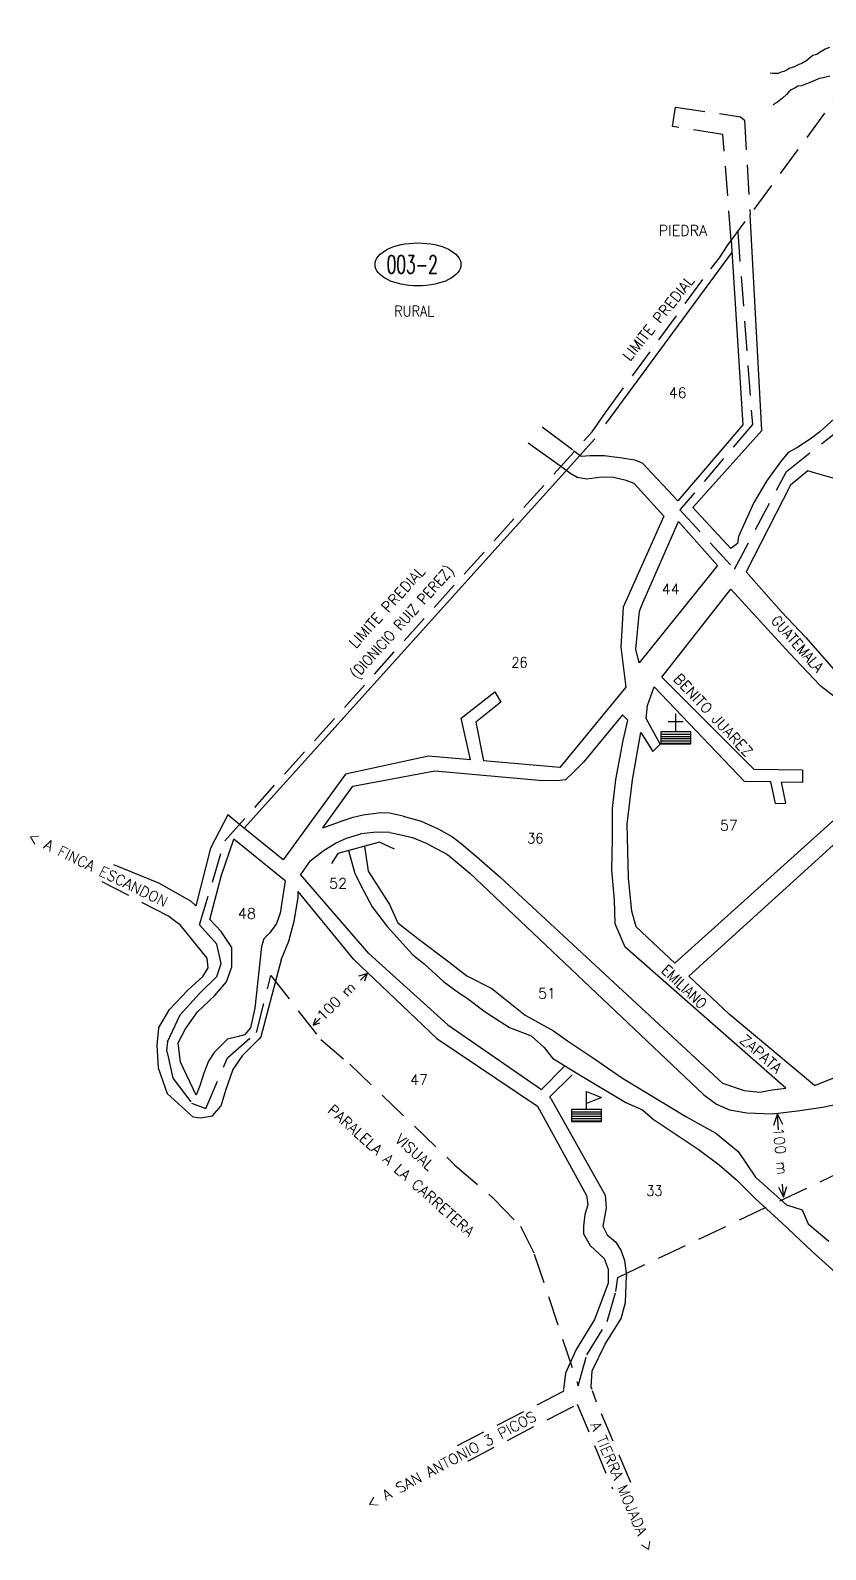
# Model space of a CAD drawing. Extents: x 518531 to 520034, y 1919938 to 1921488.
# Drawn here: x 518531 to 519064, y 1919938 to 1920956 of the extents above; entities that cross this region are included whole.
import ezdxf

# ---------------------------------------------------------------- set-up
doc = ezdxf.new("R2010")
doc.units = 0
doc.header["$LTSCALE"] = 80
doc.header["$MEASUREMENT"] = 0
doc.linetypes.add('HIDDEN', pattern=[0.375, 0.25, -0.125])
doc.layers.get('0').update_dxf_attribs({"linetype": 'CONTINUOUS'})
for name, color, linetype in [('4', 9, 'CONTINUOUS'), ('6', 10, 'CONTINUOUS'), ('9', 5, 'CONTINUOUS'), ('A', 3, 'CONTINUOUS'), ('C', 1, 'CONTINUOUS'), ('D', 6, 'CONTINUOUS'), ('F', 15, 'CONTINUOUS'), ('L', 6, 'CONTINUOUS')]:
    doc.layers.add(name, color=color, linetype=linetype)
doc.styles.add('ROMANS', font='romans', dxfattribs={"height": 7})

# ---------------------------------------------------------------- blocks, each defined once
blk = doc.blocks.new('IGL')
for p, q in [((-5, 5), (5, 5)), ((0, -2), (0, 10)), ((-10, -3.5), (10, -3.5)), ((-10, -5), (10, -5)), ((-10, -6.5), (10, -6.5)), ((-10, -8), (10, -8)), ((-10, -9.5), (10, -9.5))]:
    blk.add_line(p, q)
blk.add_lwpolyline([(-10, -2), (-10, -10), (10, -10), (10, -2)], close=True)
blk = doc.blocks.new('ELL')
blk.add_circle((0, 0), 1)
blk = doc.blocks.new('ESC')
for p, q in [((0, -2), (0, 10)), ((0, 10), (10, 6)), ((10, 6), (0, 2)), ((-10, -3.5), (10, -3.5)), ((-10, -5), (10, -5)), ((-10, -6.5), (10, -6.5)), ((-10, -8), (10, -8)), ((-10, -9.5), (10, -9.5))]:
    blk.add_line(p, q)
blk.add_lwpolyline([(-10, -2), (-10, -10), (10, -10), (10, -2)], close=True)

msp = doc.modelspace()

# ---------------------------------------------------------------- linework, layer by layer
at = {"layer": '4', "color": 9, "linetype": 'HIDDEN'}
for points in [[(518661.130626, 1920412.717833), (518907.194452, 1920686.815234), (518916.487325, 1920700.012226), (518986.682281, 1920795.871687), (518992.647015, 1920803.271879), (518997.979856, 1920811.532776), (519231.139224, 1921129.039071)], [(519004.799613, 1920820.819624), (519014.617532, 1920691.647019), (518966.019716, 1920634.447827), (519002.624037, 1920594.695236), (519037.420736, 1920660.196666), (519073.57315, 1920688.655907), (519127.349867, 1920753.253871), (519179.770869, 1920730.667171), (519177.059439, 1920723.891159), (519231.739964, 1920703.111396), (519261.113799, 1920689.10764), (519322.459507, 1920781.231468), (519391.695655, 1920731.542651), (519350.876997, 1920649.718007), (519392.297889, 1920626.555917), (519628.736414, 1920463.908155)], [(518924.512623, 1920120.079712), (519212.951518, 1920256.448874), (519261.825494, 1920223.554736), (519274.009909, 1920216.034203), (519429.118665, 1920112.464144), (519500.388776, 1920066.405952), (519689.02659, 1920424.715188), (519628.736414, 1920463.908155)], [(518622.790317, 1920278.031381), (518631.268409, 1920295.936703), (518644.207843, 1920310.308531), (518655.709563, 1920321.805992), (518658.58499, 1920330.429091), (518655.709563, 1920343.363736), (518644.207843, 1920356.298381), (518661.130626, 1920412.717833)], [(518622.661281, 1920269.911898), (518626.268377, 1920253.682429), (518638.893416, 1920236.87349), (518648.383325, 1920233.259656), (518662.844135, 1920267.139349), (518682.275855, 1920284.305058), (518691.923215, 1920322.499339)], [(518691.923215, 1920322.499339), (518725.438733, 1920279.409098), (518744.847886, 1920262.881498), (518815.295913, 1920195.333904), (518841.17478, 1920173.05757), (518859.146215, 1920154.374193), (518868.491366, 1920135.690815), (518897.964521, 1920047.304071), (518903.715379, 1920068.143222), (518917.373669, 1920090.419555), (518923.124532, 1920110.540116), (518924.512623, 1920120.079712)]]:
    msp.add_lwpolyline(points, dxfattribs=at)
at = {"layer": '4', "linetype": 'HIDDEN'}
msp.add_lwpolyline([(518622.790317, 1920278.031381), (518622.173103, 1920272.108368), (518622.661281, 1920269.911898)], dxfattribs=at)
at = {"layer": '6'}
for p, q in [((518663.211765, 1920430.005289), (518651.572587, 1920407.666262)), ((518651.572587, 1920407.666262), (518641.675403, 1920369.137643)), ((518616.669529, 1920287.060285), (518615.53046, 1920275.708831)), ((518615.53046, 1920275.708831), (518616.506523, 1920260.626487)), ((518683.975424, 1920279.678108), (518672.707274, 1920268.59122)), ((518685.341773, 1920281.399572), (518683.975424, 1920279.678108)), ((518672.707274, 1920268.59122), (518666.490774, 1920259.40949)), ((518616.506523, 1920260.626487), (518622.560018, 1920243.37442)), ((518666.490774, 1920259.40949), (518661.516464, 1920245.279695)), ((518622.560018, 1920243.37442), (518639.721432, 1920227.736468)), ((518661.516464, 1920245.279695), (518658.499832, 1920234.907263))]:
    msp.add_line(p, q, dxfattribs=at)
at = {"layer": '6', "linetype": 'HIDDEN'}
for points in [[(519000.498183, 1920814.962124), (518994.886112, 1920886.027895), (518961.13582, 1920891.234346), (518963.010834, 1920904.354602), (519006.761218, 1920897.898604), (519009.261238, 1920895.607765), (519013.169421, 1920832.217266)], [(518628.361908, 1920358.411418), (518623.360977, 1920362.047113), (518576.635243, 1920386.47922)], [(518887.993752, 1920044.503335), (518887.900514, 1920043.711112), (518812.420486, 1920004.907177)], [(518933.188535, 1919982.630844), (518910.185098, 1920036.5252), (518907.501504, 1920044.03648)], [(518823.922202, 1919997.002672), (518897.24566, 1920035.088016), (518920.967957, 1919978.319294)]]:
    msp.add_lwpolyline(points, dxfattribs=at)
at = {"layer": '6', "linetype": 'CONTINUOUS'}
for points in [[(518873.845139, 1920690.012381), (518894.092335, 1920674.792122)], [(518885.315638, 1920664.124939), (518864.470054, 1920679.182961)], [(518670.945188, 1920423.650549), (518663.211765, 1920430.005289)], [(518641.675403, 1920369.137643), (518638.456985, 1920372.107392), (518616.891262, 1920384.323447), (518586.699245, 1920396.539498)], [(518616.669529, 1920287.060285), (518624.079833, 1920299.529659), (518636.30041, 1920312.464304), (518646.364413, 1920321.805992), (518649.958701, 1920327.554725), (518649.239844, 1920334.022047), (518631.268409, 1920356.298381), (518628.361908, 1920358.411418)], [(518639.721432, 1920227.736468), (518644.926699, 1920226.951926), (518652.834132, 1920228.389109), (518658.499832, 1920234.907263)], [(518907.208901, 1920044.855464), (518906.59081, 1920046.585478), (518907.309667, 1920057.36435), (518915.935956, 1920075.329134), (518926.71882, 1920092.575328), (518929.594247, 1920103.3542), (518930.313103, 1920121.318988)], [(518918.092531, 1920116.288845), (518913.779386, 1920104.791383), (518908.74738, 1920091.856738), (518896.526803, 1920071.736178), (518889.338232, 1920055.927167), (518888.047705, 1920044.961766)]]:
    msp.add_lwpolyline(points, dxfattribs=at)
at = {"layer": '9', "color": 5, "linetype": 'CONTINUOUS'}
for p, q in [((519051.170879, 1920935.65481), (519047.735164, 1920933.4918)), ((519052.832642, 1920937.196313), (519051.170879, 1920935.65481)), ((519055.162918, 1920938.889805), (519052.832642, 1920937.196313)), ((519057.856868, 1920939.6235), (519055.162918, 1920938.889805)), ((519059.458932, 1920940.787774), (519057.856868, 1920939.6235)), ((519061.583867, 1920941.998195), (519059.458932, 1920940.787774)), ((519063.457316, 1920943.248414), (519061.583867, 1920941.998195)), ((519066.316808, 1920944.213695), (519063.457316, 1920943.248414)), ((519028.367336, 1920926.761083), (519026.501094, 1920927.185317)), ((519031.861886, 1920926.852509), (519028.367336, 1920926.761083)), ((519033.801381, 1920927.705601), (519031.861886, 1920926.852509)), ((519035.681175, 1920928.181464), (519033.801381, 1920927.705601)), ((519037.911953, 1920929.246243), (519035.681175, 1920928.181464)), ((519039.65966, 1920930.516361), (519037.911953, 1920929.246243)), ((519042.062326, 1920931.038369), (519039.65966, 1920930.516361)), ((519045.709727, 1920932.910094), (519042.062326, 1920931.038369)), ((519047.735164, 1920933.4918), (519045.709727, 1920932.910094)), ((519066.495351, 1920924.980542), (519061.941505, 1920923.896727)), ((519038.932621, 1920914.519928), (519037.502444, 1920912.812882)), ((519040.554585, 1920915.809946), (519038.932621, 1920914.519928)), ((519043.222289, 1920917.192253), (519040.554585, 1920915.809946)), ((519044.969996, 1920918.462372), (519043.222289, 1920917.192253)), ((519047.438706, 1920918.587253), (519044.969996, 1920918.462372)), ((519051.966306, 1920920.319681), (519047.438706, 1920918.587253)), ((519054.97144, 1920921.390804), (519051.966306, 1920920.319681)), ((519059.413096, 1920923.394618), (519054.97144, 1920921.390804)), ((519061.941505, 1920923.896727), (519059.413096, 1920923.394618)), ((519029.703808, 1920906.700221), (519028.498871, 1920905.601989)), ((519031.537458, 1920907.698954), (519029.703808, 1920906.700221)), ((519034.781386, 1920910.27899), (519031.537458, 1920907.698954)), ((519037.502444, 1920912.812882), (519034.781386, 1920910.27899))]:
    msp.add_line(p, q, dxfattribs=at)
at = {"layer": '9', "linetype": 'CONTINUOUS'}
for p, q in [((518744.0614, 1920406.177323), (518748.160591, 1920390.681316)), ((518748.160591, 1920390.681316), (518754.289933, 1920378.972156)), ((518754.289933, 1920378.972156), (518759.862062, 1920368.378154)), ((518822.827122, 1920307.602038), (518835.64302, 1920298.123194)), ((518835.64302, 1920298.123194), (518851.802194, 1920287.529192)), ((518851.802194, 1920287.529192), (518866.28973, 1920281.953402)), ((518866.28973, 1920281.953402), (518875.205137, 1920274.147295)), ((518875.205137, 1920274.147295), (518880.777266, 1920266.898767)), ((518880.777266, 1920266.898767), (518896.936441, 1920256.862344)), ((518896.936441, 1920256.862344), (518929.812004, 1920237.347078)), ((518929.812004, 1920237.347078), (518940.956262, 1920232.328866)), ((518940.956262, 1920232.328866), (518948.20003, 1920226.195497)), ((518948.20003, 1920226.195497), (518978.349026, 1920206.081163)), ((518978.349026, 1920206.081163), (518992.279349, 1920195.487161)), ((518992.279349, 1920195.487161), (519003.980821, 1920185.450739)), ((519003.980821, 1920185.450739), (519016.239505, 1920173.183999)), ((519016.239505, 1920173.183999), (519034.627532, 1920156.456628)), ((519034.627532, 1920156.456628), (519054.687197, 1920137.49894)), ((519054.687197, 1920137.49894), (519072.51801, 1920121.329148))]:
    msp.add_line(p, q, dxfattribs=at)
for points in [[(518754.626826, 1920409.019361), (518757.075997, 1920392.354053), (518771.563533, 1920370.050892), (518777.135663, 1920357.784152), (518790.508773, 1920347.19015), (518811.125651, 1920331.577937), (518823.384335, 1920322.099093), (518840.100723, 1920313.735408), (518854.588259, 1920302.026247), (518862.38924, 1920295.892878), (518881.334479, 1920285.298876), (518890.807099, 1920278.607927), (518908.0807, 1920266.898767), (518927.583152, 1920253.51687), (518969.931334, 1920227.868234), (518990.031872, 1920216.733463), (519005.076621, 1920204.466723), (519016.778093, 1920187.181773), (519037.394971, 1920168.781664), (519047.982016, 1920165.43619), (519051.882507, 1920155.957346), (519065.81283, 1920144.248186)], [(518759.862062, 1920368.378154), (518769.830068, 1920355.1268), (518786.833599, 1920336.408024), (518794.76858, 1920330.168432), (518807.804621, 1920318.256483), (518818.573523, 1920310.315184), (518822.827122, 1920307.602038)]]:
    msp.add_lwpolyline(points, dxfattribs=at)
at = {"layer": 'F', "linetype": 'CONTINUOUS'}
for p, q in [((519020.864984, 1920687.526191), (519013.169421, 1920832.217266)), ((519000.498183, 1920814.962124), (519008.172382, 1920691.333615)), ((519000.963957, 1920807.458676), (518916.309646, 1920691.975831)), ((519008.172382, 1920691.333615), (518964.582176, 1920640.548228)), ((519069.336167, 1920695.372711), (519059.854541, 1920686.800886)), ((518908.975761, 1920681.966754), (518673.999898, 1920421.186982)), ((518974.648904, 1920636.010576), (519020.864984, 1920687.526191)), ((519053.254922, 1920681.775518), (519044.335901, 1920675.954239)), ((519059.854541, 1920686.800886), (519053.254922, 1920681.775518)), ((519038.683499, 1920672.84446), (519033.562139, 1920666.553639)), ((519044.335901, 1920675.954239), (519038.683499, 1920672.84446)), ((518964.582176, 1920640.548228), (518940.768066, 1920665.918819)), ((519033.562139, 1920666.553639), (519024.181059, 1920653.707126)), ((519051.812815, 1920660.5279), (519040.153947, 1920651.060379)), ((518935.386035, 1920652.057208), (518955.244416, 1920630.103877)), ((519040.153947, 1920651.060379), (519010.339162, 1920592.909736)), ((519024.181059, 1920653.707126), (519015.403583, 1920638.958693)), ((518955.244416, 1920630.103877), (518928.138396, 1920569.214631)), ((519000.215423, 1920608.464877), (518974.648904, 1920636.010576)), ((519015.403583, 1920638.958693), (519009.608008, 1920625.93419)), ((518941.238482, 1920572.052201), (518965.034064, 1920626.54497)), ((518965.034064, 1920626.54497), (518991.243635, 1920597.183306)), ((519009.608008, 1920625.93419), (519005.289392, 1920616.548557)), ((519004.700756, 1920611.995334), (519000.215423, 1920608.464877)), ((519005.289392, 1920616.548557), (519004.700756, 1920611.995334)), ((518991.243635, 1920597.183306), (518938.729995, 1920531.921113)), ((519010.339162, 1920592.909736), (519010.193387, 1920592.803658)), ((519010.339162, 1920592.909736), (519034.189228, 1920566.043325)), ((518953.911789, 1920522.305657), (519000.129307, 1920581.355359)), ((519000.129307, 1920581.355359), (519039.446201, 1920538.43068)), ((518928.138396, 1920569.214631), (518926.468659, 1920542.418739)), ((518939.058771, 1920566.461265), (518941.238482, 1920572.052201)), ((518936.566122, 1920541.042348), (518939.058771, 1920566.461265)), ((519034.189228, 1920566.043325), (519050.282533, 1920549.227129)), ((519050.282533, 1920549.227129), (519070.948166, 1920525.413408)), ((518926.468659, 1920542.418739), (518929.880273, 1920515.598606)), ((518938.729995, 1920531.921113), (518936.566122, 1920541.042348)), ((519039.446201, 1920538.43068), (519059.912424, 1920516.927273)), ((519015.782321, 1920460.414938), (518953.911789, 1920522.305657)), ((519059.912424, 1920516.927273), (519072.07733, 1920507.575117)), ((518929.880273, 1920515.598606), (518885.595286, 1920461.844354)), ((518948.77058, 1920515.888909), (519009.229882, 1920452.413852)), ((518797.670135, 1920469.370427), (518742.068942, 1920457.22742)), ((518825.698368, 1920466.971312), (518797.670135, 1920469.370427)), ((518885.595286, 1920461.844354), (518834.517446, 1920466.216431)), ((518742.068942, 1920457.22742), (518700.321375, 1920399.959203)), ((518746.938503, 1920449.215779), (518801.948331, 1920459.451697)), ((518801.948331, 1920459.451697), (518874.250311, 1920453.127668)), ((519048.261354, 1920459.91084), (519015.782321, 1920460.414938)), ((519048.261354, 1920459.91084), (519048.261354, 1920451.779955)), ((518726.901335, 1920421.423361), (518746.938503, 1920449.215779)), ((519026.93296, 1920452.126342), (519009.229882, 1920452.413852)), ((519030.007275, 1920437.562285), (519026.93296, 1920452.126342)), ((519048.261354, 1920451.779955), (519034.042914, 1920452.010872)), ((519036.982492, 1920437.852809), (519034.042914, 1920452.010872)), ((519030.007275, 1920437.562285), (519036.982492, 1920437.852809)), ((518726.901335, 1920421.423362), (518741.014024, 1920426.565064)), ((518741.014024, 1920426.565064), (518747.084997, 1920428.604255)), ((518747.084997, 1920428.604255), (518753.870663, 1920429.981575)), ((518753.870663, 1920429.981575), (518763.83823, 1920431.297758)), ((518780.68216, 1920429.264983), (518792.792826, 1920425.719425)), ((518792.792826, 1920425.719425), (518804.066055, 1920420.577533)), ((518742.633273, 1920414.426509), (518752.362758, 1920417.255365)), ((518771.783873, 1920418.254602), (518778.281424, 1920416.919323)), ((518778.281424, 1920416.919323), (518786.951781, 1920414.90346)), ((518804.066055, 1920420.577533), (518813.579671, 1920415.329941)), ((518813.579671, 1920415.329941), (518819.454214, 1920410.812774)), ((518718.095479, 1920398.957068), (518726.923754, 1920405.898858)), ((518726.923754, 1920405.898858), (518735.356916, 1920411.131618)), ((518735.356916, 1920411.131618), (518742.633273, 1920414.426509)), ((518764.864296, 1920411.773181), (518736.816865, 1920404.228586)), ((518774.813042, 1920406.964443), (518764.864296, 1920411.773181)), ((518786.951781, 1920414.90346), (518796.154428, 1920411.151634)), ((518796.154428, 1920411.151634), (518810.416454, 1920403.585306)), ((518819.454214, 1920410.812774), (518829.847636, 1920402.230156)), ((518736.816865, 1920404.228586), (518732.508548, 1920397.42718)), ((518810.416454, 1920403.585306), (518825.328756, 1920390.93724)), ((518829.847636, 1920402.230156), (518845.663709, 1920388.226939)), ((518651.196549, 1920359.86492), (518658.842492, 1920389.54101)), ((518701.630749, 1920385.731361), (518698.19119, 1920364.245141)), ((518825.328756, 1920390.93724), (518982.036489, 1920242.397759)), ((518845.663709, 1920388.226939), (518994.631363, 1920250.294839)), ((518698.19119, 1920364.245141), (518695.704035, 1920357.180243)), ((518936.803245, 1920355.005812), (518933.899449, 1920365.494722)), ((518695.704035, 1920357.180243), (518691.339318, 1920351.09437)), ((518929.359687, 1920341.474635), (518922.650068, 1920357.046144)), ((518962.638566, 1920330.75788), (518936.803245, 1920355.005812)), ((518687.292286, 1920346.993015), (518685.783971, 1920341.806799)), ((518691.339318, 1920351.09437), (518687.292286, 1920346.993015)), ((518685.783971, 1920341.806799), (518681.201912, 1920300.475861)), ((519037.074362, 1920246.902458), (518929.359687, 1920341.474635)), ((518698.942453, 1920332.832459), (518685.341773, 1920281.399572)), ((518747.525898, 1920333.064441), (518803.128585, 1920280.238932)), ((518999.139084, 1920296.50005), (518971.942496, 1920322.025608)), ((518681.201912, 1920300.475861), (518678.422852, 1920287.351564)), ((519056.321341, 1920248.618042), (518999.139084, 1920296.50005)), ((518678.422852, 1920287.351564), (518674.269925, 1920282.588702)), ((518662.950215, 1920279.651575), (518654.089104, 1920270.893198)), ((518669.324171, 1920281.345054), (518662.950215, 1920279.651575)), ((518674.269925, 1920282.588702), (518669.324171, 1920281.345054)), ((518803.128585, 1920280.238932), (518870.55452, 1920234.783461)), ((518642.051132, 1920242.289617), (518631.343788, 1920264.357436)), ((518650.238118, 1920265.02977), (518647.12168, 1920256.930105)), ((518654.089104, 1920270.893198), (518650.238118, 1920265.02977)), ((519056.321342, 1920248.618042), (519098.171652, 1920265.477484)), ((518647.12168, 1920256.930105), (518644.316887, 1920248.518909)), ((518873.265644, 1920246.092307), (518888.524356, 1920261.382461)), ((518878.687821, 1920240.823852), (518893.899578, 1920255.739478)), ((518644.316887, 1920248.518909), (518642.051132, 1920242.289617)), ((518982.036489, 1920242.397759), (518990.606979, 1920236.215299)), ((518994.631363, 1920250.294839), (519009.06307, 1920245.364834)), ((519009.06307, 1920245.364834), (519019.6674, 1920244.158375)), ((519019.6674, 1920244.158375), (519027.78381, 1920245.805712)), ((519027.78381, 1920245.805712), (519037.074362, 1920246.902458)), ((518870.55452, 1920234.783461), (518903.479858, 1920174.851777)), ((518990.606979, 1920236.215299), (518999.375136, 1920232.279844)), ((518999.375136, 1920232.279844), (519010.789804, 1920230.452559)), ((519044.79657, 1920231.71297), (519061.524806, 1920234.230395)), ((519061.524806, 1920234.230395), (519075.52694, 1920237.052564)), ((519010.789804, 1920230.452559), (519028.029658, 1920229.586576)), ((519028.029658, 1920229.586576), (519044.79657, 1920231.71297))]:
    msp.add_line(p, q, dxfattribs=at)
for points in [[(518894.758674, 1920674.29122), (518899.88703, 1920670.436123), (518905.720412, 1920670.852639), (518915.303833, 1920670.852639), (518927.387269, 1920669.394835), (518935.720677, 1920667.937028), (518940.768066, 1920665.918819)], [(518935.386035, 1920652.057208), (518930.095625, 1920654.191996), (518921.553886, 1920656.066319), (518913.637149, 1920656.274575), (518903.637063, 1920655.025028), (518897.178674, 1920656.066319), (518893.01197, 1920658.565415), (518885.315638, 1920664.124939)], [(519121.976228, 1920651.446287), (519115.159164, 1920653.575831), (519107.659098, 1920655.450154), (519092.867306, 1920655.86667), (519079.325517, 1920654.617122), (519069.325431, 1920655.450154), (519056.825324, 1920658.990541), (519051.812815, 1920660.5279)], [(518825.698368, 1920466.971312), (518819.515117, 1920494.785643), (518842.024819, 1920512.585236), (518846.056407, 1920505.53257), (518829.258121, 1920492.098912), (518834.517446, 1920466.216431)], [(518933.899449, 1920365.494722), (518931.640011, 1920387.628816), (518930.736236, 1920423.766116), (518934.351337, 1920453.579383), (518939.773987, 1920485.19952), (518947.907957, 1920472.551465), (518952.87872, 1920477.520344), (518943.389082, 1920494.685559), (518944.292857, 1920503.26817), (518948.77058, 1920515.888909)], [(518922.650068, 1920357.046144), (518922.19818, 1920372.856219), (518920.39063, 1920393.183458), (518920.842518, 1920413.962412), (518920.842518, 1920434.289651), (518923.101955, 1920453.713458), (518928.072723, 1920479.913011), (518931.235935, 1920493.464501), (518927.620835, 1920497.078233), (518901.411354, 1920465.458082), (518894.768605, 1920458.637167), (518889.345304, 1920453.624088), (518883.787736, 1920452.810024), (518874.250311, 1920453.127668)], [(519115.918962, 1920468.520936), (518962.638566, 1920330.75788)], [(519124.425166, 1920460.225941), (518971.942496, 1920322.025608)], [(518780.68216, 1920429.264983), (518771.554098, 1920431.140026), (518763.83823, 1920431.297758)], [(518700.321375, 1920399.959203), (518670.945188, 1920423.650549)], [(518771.783873, 1920418.254602), (518766.000378, 1920418.397349), (518760.716692, 1920418.111853), (518752.362758, 1920417.255365)], [(518658.842492, 1920389.54101), (518667.211634, 1920413.824868)], [(518701.630749, 1920385.731361), (518667.211634, 1920413.824868)], [(518718.095479, 1920398.957068), (518711.825724, 1920390.058026)], [(518757.635476, 1920337.198609), (518711.825724, 1920390.058026)], [(518698.942453, 1920332.832459), (518704.032121, 1920345.41584), (518707.624773, 1920358.897522), (518710.319262, 1920374.626151), (518710.319262, 1920378.639638)], [(518747.525898, 1920333.064441), (518710.319262, 1920378.639638)], [(518631.343788, 1920264.357436), (518629.830696, 1920277.253325), (518634.862697, 1920286.595014), (518642.77013, 1920298.092476), (518654.271845, 1920308.871348), (518662.179278, 1920318.213036), (518665.773566, 1920328.273315), (518665.773566, 1920341.20796), (518658.58499, 1920351.986831), (518651.196549, 1920359.86492)], [(518757.635476, 1920337.198609), (518810.481007, 1920289.425978), (518873.265644, 1920246.092307)], [(518878.687821, 1920240.823852), (518879.480502, 1920240.053644), (518916.084164, 1920175.146814)], [(518903.479858, 1920174.851777), (518904.434236, 1920168.746021), (518902.277666, 1920162.278698), (518901.558809, 1920154.374193), (518901.558809, 1920149.34405), (518905.871954, 1920141.439545), (518915.2171, 1920132.816449), (518918.092531, 1920125.630533), (518918.092531, 1920116.288845)], [(518916.084164, 1920175.146814), (518916.654813, 1920166.590244), (518914.498243, 1920154.374193), (518917.373669, 1920148.62546), (518923.124532, 1920143.595321), (518926.71882, 1920137.846588), (518928.87539, 1920131.379266), (518930.313103, 1920121.318988)]]:
    msp.add_lwpolyline(points, dxfattribs=at)
at = {"layer": 'L', "color": 14, "linetype": 'CONTINUOUS'}
for p, q in [((518752.012451, 1920319.295454), (518756.450298, 1920323.687377)), ((518720.256813, 1920289.080636), (518725.096026, 1920293.766489)), ((519032.113073, 1920219.039729), (519031.339994, 1920229.429392)), ((519035.475732, 1920173.847809), (519034.790445, 1920182.660063))]:
    msp.add_line(p, q, dxfattribs=at)
for points in [[(518750.964771, 1920322.202336), (518756.450298, 1920323.687377), (518754.818639, 1920318.700606)], [(518721.888962, 1920293.537532), (518720.256813, 1920289.080636), (518724.86695, 1920290.67554)], [(519028.878267, 1920222.054531), (519031.339994, 1920229.429392), (519034.790445, 1920222.660602)], [(519032.061748, 1920180.538823), (519035.475732, 1920173.847809), (519037.670739, 1920180.993376)]]:
    msp.add_lwpolyline(points, dxfattribs=at)

# ---------------------------------------------------------------- block references
at = {"layer": '4', "color": 9, "xscale": 28.8, "yscale": 14.4, "zscale": 28.8}
msp.add_blockref('ELL', (518790.56694, 1920798.909749), dxfattribs=at)
at = {"layer": 'A', "color": 3}
for name, p in [('IGL', (518963.294127, 1920487.633551)), ('ESC', (518903.494382, 1920234.581295))]:
    msp.add_blockref(name, p, dxfattribs=at)

# ---------------------------------------------------------------- texts
at = {"layer": '4', "color": 9, "style": 'ROMANS'}
for s, height, width, p in [('003-2', 12, 0.63, (518769.552067, 1920792.90341)), ('RURAL', 7, 0.9, (518774.655254, 1920764.09346))]:
    msp.add_text(s, height=height, dxfattribs=dict(at, width=width)).set_placement(p)
at = {"layer": 'C', "color": 1, "style": 'ROMANS'}
for s, p in [('46', (518958.550498, 1920709.347321)), ('44', (518953.915825, 1920577.910176)), ('52', (518731.05288, 1920380.615715)), ('48', (518669.958816, 1920360.414446)), ('51', (518871.02718, 1920306.941772)), ('47', (518785.254899, 1920249.063766))]:
    msp.add_text(s, height=7, dxfattribs=at).set_placement(p)
at = {"layer": 'C', "color": 1, "style": 'ROMANS', "width": 0.9}
for s, p in [('26', (518853.184396, 1920528.768144)), ('36', (518863.817319, 1920410.877502)), ('33', (518943.590089, 1920174.675772))]:
    msp.add_text(s, height=7, dxfattribs=at).set_placement(p)
at = {"layer": 'C', "linetype": 'CONTINUOUS', "style": 'ROMANS'}
msp.add_text('57', height=7, dxfattribs=at).set_placement((518992.853702, 1920419.534425))
at = {"layer": 'D', "linetype": 'CONTINUOUS', "style": 'ROMANS'}
msp.add_text('PIEDRA', height=7, dxfattribs=at).set_placement((518951.89924, 1920818.107759))
at = {"layer": 'D', "color": 6, "style": 'ROMANS'}
for s, rotation, p in [('LIMITE PREDIAL', 51.121021, (518932.437394, 1920733.533724)), ('LIMITE PREDIAL', 47.546037, (518748.709685, 1920541.18346)), ('BENITO JUAREZ', 313.186944, (518961.25145, 1920520.715902)), ('ZAPATA', 318.69742, (519005.591958, 1920278.258019))]:
    msp.add_text(s, height=7, rotation=rotation, dxfattribs=at).set_placement(p)
at = {"layer": 'D', "color": 6, "style": 'ROMANS', "width": 0.9}
for s, rotation, p in [('(DIONICIO RUIZ PEREZ)', 47.941705, (518749.562314, 1920520.59101)), ('GUATEMALA', 311.615135, (519026.636594, 1920559.830446)), ('EMILIANO', 316.372296, (518953.058855, 1920325.137886))]:
    msp.add_text(s, height=7, rotation=rotation, dxfattribs=at).set_placement(p)
at = {"layer": 'D', "linetype": 'CONTINUOUS', "style": 'ROMANS'}
for s, rotation, p in [('< A FINCA ESCANDON', 333.991574, (518528.471796, 1920413.067103)), ('PARALELA A LA CARRETERA', 318.39645, (518729.386929, 1920231.246187)), ('VISUAL', 318.39645, (518774.579027, 1920211.658819)), ('< A SAN ANTONIO 3 PICOS', 28.141867, (518758.506172, 1919964.666056)), ('A TIERRA MOJADA >', 293.153448, (518905.871954, 1920021.434782))]:
    msp.add_text(s, height=7, rotation=rotation, dxfattribs=at).set_placement(p)
at = {"layer": 'L', "color": 14, "linetype": 'CONTINUOUS', "style": 'ROMANS'}
for rotation, p in [(44.989145, (518726.928634, 1920291.476897)), (275.479436, (519028.423484, 1920220.236324))]:
    msp.add_text('100 m', height=7, rotation=rotation, dxfattribs=at).set_placement(p)

doc.saveas('drawing.dxf')
